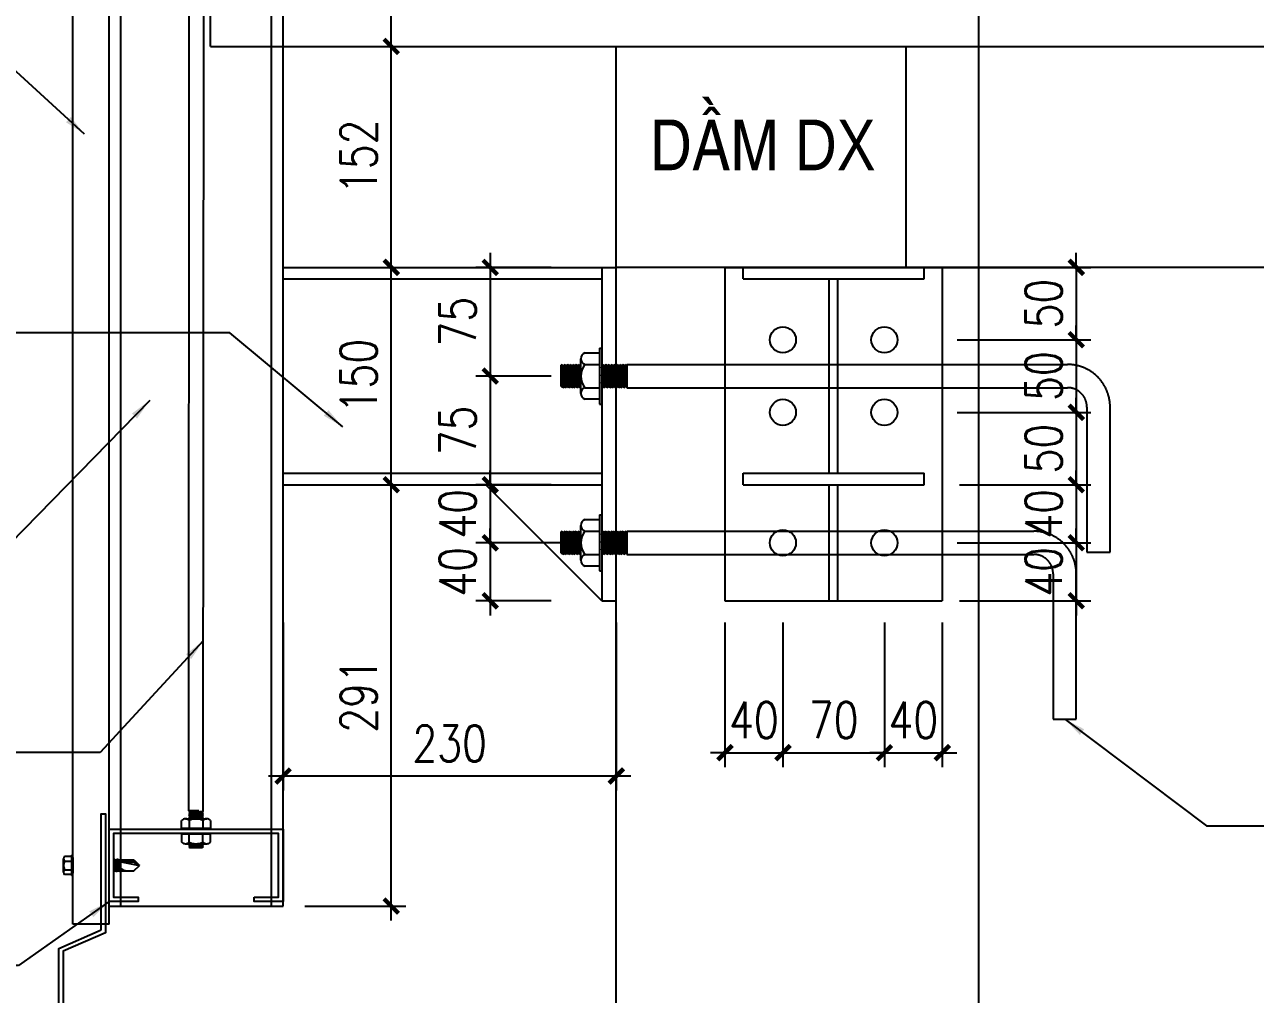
# Model space of a CAD drawing. Header units: inches. Extents: x 651127 to 1529722, y 768575 to 1021311.
# Drawn here: x 1220254 to 1228748, y 815091 to 821779 of the extents above; entities that cross this region are included whole.
import ezdxf

# ---------------------------------------------------------------- set-up
doc = ezdxf.new("R2010")
doc.units = ezdxf.units.IN
doc.header["$LTSCALE"] = 1000
doc.header["$MEASUREMENT"] = 0
doc.linetypes.add('CENTER2', pattern=[1.125, 0.75, -0.125, 0.125, -0.125])
doc.linetypes.add('DASHED2', pattern=[0.375, 0.25, -0.125])
doc.layers.get('DEFPOINTS').update_dxf_attribs({"color": 8, "lineweight": 9})
for name, color, linetype in [('DWGshare.com_11', 143, 'Continuous'), ('DWGshare.com_16', 2, 'Continuous'), ('DWGshare.com_19', 136, 'Continuous'), ('DWGshare.com_3', 7, 'Continuous'), ('DWGshare.com_32', 253, 'Continuous'), ('DWGshare.com_34', 1, 'Continuous'), ('DWGshare.com_35', 9, 'Continuous'), ('DWGshare.com_36', 2, 'Continuous'), ('DWGshare.com_4', 8, 'CENTER2'), ('DWGshare.com_9', 8, 'Continuous')]:
    doc.layers.add(name, color=color, linetype=linetype)
doc.styles.add('DWGshare.com_14', font='romans.shx', dxfattribs={"width": 0.8})
doc.styles.add('DWGshare.com_4', font='romans.shx', dxfattribs={"width": 0.8})
doc.styles.add('DWGshare.com_5', font='VHELVCN.TTF')
doc.dimstyles.new('DWGshare.com_12', dxfattribs={"dimscale": 100, "dimtxt": 2, "dimasz": 1.5, "dimexe": 1.5, "dimexo": 1.5, "dimgap": 1, "dimtad": 1, "dimdec": 0, "dimlfac": 0.2, "dimzin": 0, "dimdsep": 46, "dimtxsty": 'DWGshare.com_14', "dimblk": 'DWGshare.com_1', "dimcen": 3, "dimdle": 1.5, "dimclrd": 256, "dimclre": 256, "dimclrt": 7, "dimadec": 0, "dimazin": 0, "dimtfac": 1, "dimtdec": 0, "dimtix": 1, "dimtmove": 2, "dimatfit": 3, "dimfxl": 1, "dimtolj": 1, "dimtzin": 0, "dimarcsym": 0})
doc.dimstyles.new('DWGshare.com_7', dxfattribs={"dimscale": 100, "dimtxt": 2.5, "dimasz": 1, "dimexe": 1, "dimexo": 1.5, "dimgap": 1, "dimtad": 1, "dimdec": 0, "dimlfac": 0.1, "dimzin": 0, "dimdsep": 46, "dimtxsty": 'DWGshare.com_4', "dimblk": 'DWGshare.com_1', "dimcen": 1.5, "dimdle": 1, "dimclrd": 256, "dimclre": 256, "dimclrt": 7, "dimadec": 0, "dimazin": 0, "dimtfac": 1, "dimtdec": 0, "dimtix": 1, "dimtmove": 2, "dimatfit": 3, "dimfxl": 1, "dimtolj": 1, "dimtzin": 0, "dimarcsym": 0})

# ---------------------------------------------------------------- blocks, each defined once
blk = doc.blocks.new('DWGshare.com_1')
at = {"color": 0, "linetype": 'ByBlock', "const_width": 0.3}
blk.add_lwpolyline([(-0.5, -0.5), (0.5, 0.5)], dxfattribs=at)
blk = doc.blocks.new('*D966')
at = {"layer": 'DEFPOINTS', "color": 0, "ltscale": 100, "transparency": 16777216}
for p in [(1222037.7, 818605.1), (1222785, 818605.1), (1222037.7, 815699.5)]:
    blk.add_point(p, dxfattribs=at)
at = {"layer": 'DWGshare.com_19', "lineweight": -2, "ltscale": 100, "transparency": 16777216}
for p, q in [((1222785, 815599.5), (1222785, 818705.1)), ((1222187.7, 818605.1), (1222885, 818605.1)), ((1222187.7, 815699.5), (1222885, 815699.5))]:
    blk.add_line(p, q, dxfattribs=at)
at = {"layer": 'DWGshare.com_19', "lineweight": -2, "ltscale": 100, "transparency": 16777216, "xscale": 100, "yscale": 100, "zscale": 100}
for p, rotation in [((1222785, 818605.1), 90), ((1222785, 815699.5), 270)]:
    blk.add_blockref('DWGshare.com_1', p, dxfattribs=dict(at, rotation=rotation))
at = {"layer": 'DWGshare.com_19', "color": 7, "ltscale": 100, "transparency": 16777216, "insert": (1222560, 817152.3), "char_height": 250, "attachment_point": 5, "rotation": 90, "style": 'DWGshare.com_4'}
blk.add_mtext('\\A1;291', dxfattribs=at)
blk = doc.blocks.new('*D967')
at = {"layer": 'DEFPOINTS', "color": 0, "ltscale": 100, "transparency": 16777216}
for p in [(1222037.7, 820105.1), (1222785, 820105.1), (1222037.7, 818605.1)]:
    blk.add_point(p, dxfattribs=at)
at = {"layer": 'DWGshare.com_19', "lineweight": -2, "ltscale": 100, "transparency": 16777216}
for p, q in [((1222785, 818505.1), (1222785, 820205.1)), ((1222187.7, 820105.1), (1222885, 820105.1)), ((1222187.7, 818605.1), (1222885, 818605.1))]:
    blk.add_line(p, q, dxfattribs=at)
at = {"layer": 'DWGshare.com_19', "lineweight": -2, "ltscale": 100, "transparency": 16777216, "xscale": 100, "yscale": 100, "zscale": 100}
for p, rotation in [((1222785, 820105.1), 90), ((1222785, 818605.1), 270)]:
    blk.add_blockref('DWGshare.com_1', p, dxfattribs=dict(at, rotation=rotation))
at = {"layer": 'DWGshare.com_19', "color": 7, "ltscale": 100, "transparency": 16777216, "insert": (1222560, 819355.1), "char_height": 250, "attachment_point": 5, "rotation": 90, "style": 'DWGshare.com_4'}
blk.add_mtext('\\A1;150', dxfattribs=at)
blk = doc.blocks.new('*D968')
at = {"layer": 'DEFPOINTS', "color": 0, "ltscale": 100, "transparency": 16777216}
for p in [(1222037.7, 821628.9), (1222785, 821628.9), (1222037.7, 820105.1)]:
    blk.add_point(p, dxfattribs=at)
at = {"layer": 'DWGshare.com_19', "lineweight": -2, "ltscale": 100, "transparency": 16777216}
for p, q in [((1222785, 820005.1), (1222785, 821728.9)), ((1222187.7, 821628.9), (1222885, 821628.9)), ((1222187.7, 820105.1), (1222885, 820105.1))]:
    blk.add_line(p, q, dxfattribs=at)
at = {"layer": 'DWGshare.com_19', "lineweight": -2, "ltscale": 100, "transparency": 16777216, "xscale": 100, "yscale": 100, "zscale": 100}
for p, rotation in [((1222785, 821628.9), 90), ((1222785, 820105.1), 270)]:
    blk.add_blockref('DWGshare.com_1', p, dxfattribs=dict(at, rotation=rotation))
at = {"layer": 'DWGshare.com_19', "color": 7, "ltscale": 100, "transparency": 16777216, "insert": (1222560, 820867), "char_height": 250, "attachment_point": 5, "rotation": 90, "style": 'DWGshare.com_4'}
blk.add_mtext('\\A1;152', dxfattribs=at)
blk = doc.blocks.new('*D972')
at = {"layer": 'DEFPOINTS', "color": 0, "ltscale": 100, "transparency": 16777216}
for p in [(1222037.7, 817805.1), (1224337.7, 817805.1), (1222037.7, 816596.4)]:
    blk.add_point(p, dxfattribs=at)
at = {"layer": 'DWGshare.com_19', "lineweight": -2, "ltscale": 100, "transparency": 16777216}
for p, q in [((1222037.7, 817655.1), (1222037.7, 816496.4)), ((1224337.7, 817655.1), (1224337.7, 816496.4)), ((1224437.7, 816596.4), (1221937.7, 816596.4))]:
    blk.add_line(p, q, dxfattribs=at)
at = {"layer": 'DWGshare.com_19', "lineweight": -2, "ltscale": 100, "transparency": 16777216, "xscale": 100, "yscale": 100, "zscale": 100, "rotation": 180}
blk.add_blockref('DWGshare.com_1', (1222037.7, 816596.4), dxfattribs=at)
at = {"layer": 'DWGshare.com_19', "lineweight": -2, "ltscale": 100, "transparency": 16777216, "xscale": 100, "yscale": 100, "zscale": 100}
blk.add_blockref('DWGshare.com_1', (1224337.7, 816596.4), dxfattribs=at)
at = {"layer": 'DWGshare.com_19', "color": 7, "ltscale": 100, "transparency": 16777216, "insert": (1223187.7, 816821.4), "char_height": 250, "attachment_point": 5, "style": 'DWGshare.com_4'}
blk.add_mtext('\\A1;230', dxfattribs=at)
blk = doc.blocks.new('*D945')
at = {"layer": 'DEFPOINTS', "color": 0, "ltscale": 100, "transparency": 16777216}
for p in [(1220419.6, 825199.5), (1222785, 825199.5), (1222037.7, 821628.9)]:
    blk.add_point(p, dxfattribs=at)
at = {"layer": 'DWGshare.com_19', "lineweight": -2, "ltscale": 100, "transparency": 16777216}
for p, q in [((1222785, 821528.9), (1222785, 825299.5)), ((1220569.6, 825199.5), (1222885, 825199.5)), ((1222187.7, 821628.9), (1222885, 821628.9))]:
    blk.add_line(p, q, dxfattribs=at)
at = {"layer": 'DWGshare.com_19', "lineweight": -2, "ltscale": 100, "transparency": 16777216, "xscale": 100, "yscale": 100, "zscale": 100}
for p, rotation in [((1222785, 825199.5), 90), ((1222785, 821628.9), 270)]:
    blk.add_blockref('DWGshare.com_1', p, dxfattribs=dict(at, rotation=rotation))
at = {"layer": 'DWGshare.com_19', "color": 7, "ltscale": 100, "transparency": 16777216, "insert": (1222557.3, 824011.2), "char_height": 250, "attachment_point": 5, "rotation": 90, "style": 'DWGshare.com_4'}
blk.add_mtext('\\A1;357', dxfattribs=at)
blk = doc.blocks.new('*D1006')
at = {"layer": 'DEFPOINTS', "color": 0, "ltscale": 100, "transparency": 16777216}
for p in [(1224038.7, 820105.1), (1223467.9, 819355.1), (1224038.7, 819355.1)]:
    blk.add_point(p, dxfattribs=at)
at = {"layer": 'DWGshare.com_19', "lineweight": -2, "ltscale": 100, "transparency": 16777216}
for p, q in [((1223467.9, 820205.1), (1223467.9, 819255.1)), ((1223888.7, 820105.1), (1223367.9, 820105.1)), ((1223888.7, 819355.1), (1223367.9, 819355.1))]:
    blk.add_line(p, q, dxfattribs=at)
at = {"layer": 'DWGshare.com_19', "lineweight": -2, "ltscale": 100, "transparency": 16777216, "xscale": 100, "yscale": 100, "zscale": 100}
for p, rotation in [((1223467.9, 820105.1), 90), ((1223467.9, 819355.1), 270)]:
    blk.add_blockref('DWGshare.com_1', p, dxfattribs=dict(at, rotation=rotation))
at = {"layer": 'DWGshare.com_19', "color": 7, "ltscale": 100, "transparency": 16777216, "insert": (1223242.9, 819730.1), "char_height": 250, "attachment_point": 5, "rotation": 90, "style": 'DWGshare.com_4'}
blk.add_mtext('\\A1;75', dxfattribs=at)
blk = doc.blocks.new('*D1007')
at = {"layer": 'DEFPOINTS', "color": 0, "ltscale": 100, "transparency": 16777216}
for p in [(1224038.7, 819355.1), (1223467.9, 818605.1), (1224038.7, 818605.1)]:
    blk.add_point(p, dxfattribs=at)
at = {"layer": 'DWGshare.com_19', "lineweight": -2, "ltscale": 100, "transparency": 16777216}
for p, q in [((1223467.9, 819455.1), (1223467.9, 818505.1)), ((1223888.7, 819355.1), (1223367.9, 819355.1)), ((1223888.7, 818605.1), (1223367.9, 818605.1))]:
    blk.add_line(p, q, dxfattribs=at)
at = {"layer": 'DWGshare.com_19', "lineweight": -2, "ltscale": 100, "transparency": 16777216, "xscale": 100, "yscale": 100, "zscale": 100}
for p, rotation in [((1223467.9, 819355.1), 90), ((1223467.9, 818605.1), 270)]:
    blk.add_blockref('DWGshare.com_1', p, dxfattribs=dict(at, rotation=rotation))
at = {"layer": 'DWGshare.com_19', "color": 7, "ltscale": 100, "transparency": 16777216, "insert": (1223242.9, 818980.1), "char_height": 250, "attachment_point": 5, "rotation": 90, "style": 'DWGshare.com_4'}
blk.add_mtext('\\A1;75', dxfattribs=at)
blk = doc.blocks.new('*D1008')
at = {"layer": 'DEFPOINTS', "color": 0, "ltscale": 100, "transparency": 16777216}
for p in [(1224038.7, 818605.1), (1223467.9, 818205.1), (1224155.4, 818205.1)]:
    blk.add_point(p, dxfattribs=at)
at = {"layer": 'DWGshare.com_19', "lineweight": -2, "ltscale": 100, "transparency": 16777216}
for p, q in [((1223467.9, 818605.1), (1223467.9, 818705.1)), ((1223888.7, 818605.1), (1223367.9, 818605.1)), ((1223467.9, 818605.1), (1223467.9, 818205.1)), ((1224005.4, 818205.1), (1223367.9, 818205.1)), ((1223467.9, 818205.1), (1223467.9, 818105.1))]:
    blk.add_line(p, q, dxfattribs=at)
at = {"layer": 'DWGshare.com_19', "lineweight": -2, "ltscale": 100, "transparency": 16777216, "xscale": 100, "yscale": 100, "zscale": 100}
for p, rotation in [((1223467.9, 818605.1), 270), ((1223467.9, 818205.1), 90)]:
    blk.add_blockref('DWGshare.com_1', p, dxfattribs=dict(at, rotation=rotation))
at = {"layer": 'DWGshare.com_19', "color": 7, "ltscale": 100, "transparency": 16777216, "insert": (1223242.9, 818405.1), "char_height": 250, "attachment_point": 5, "rotation": 90, "style": 'DWGshare.com_4'}
blk.add_mtext('\\A1;40', dxfattribs=at)
blk = doc.blocks.new('*D1009')
at = {"layer": 'DEFPOINTS', "color": 0, "ltscale": 100, "transparency": 16777216}
for p in [(1224155.4, 818205.1), (1223467.9, 817805.1), (1224038.7, 817805.1)]:
    blk.add_point(p, dxfattribs=at)
at = {"layer": 'DWGshare.com_19', "lineweight": -2, "ltscale": 100, "transparency": 16777216}
for p, q in [((1223467.9, 818205.1), (1223467.9, 818305.1)), ((1224005.4, 818205.1), (1223367.9, 818205.1)), ((1223467.9, 818205.1), (1223467.9, 817805.1)), ((1223888.7, 817805.1), (1223367.9, 817805.1)), ((1223467.9, 817805.1), (1223467.9, 817705.1))]:
    blk.add_line(p, q, dxfattribs=at)
at = {"layer": 'DWGshare.com_19', "lineweight": -2, "ltscale": 100, "transparency": 16777216, "xscale": 100, "yscale": 100, "zscale": 100}
for p, rotation in [((1223467.9, 818205.1), 270), ((1223467.9, 817805.1), 90)]:
    blk.add_blockref('DWGshare.com_1', p, dxfattribs=dict(at, rotation=rotation))
at = {"layer": 'DWGshare.com_19', "color": 7, "ltscale": 100, "transparency": 16777216, "insert": (1223242.9, 818005.1), "char_height": 250, "attachment_point": 5, "rotation": 90, "style": 'DWGshare.com_4'}
blk.add_mtext('\\A1;40', dxfattribs=at)
blk = doc.blocks.new('*D1010')
at = {"layer": 'DEFPOINTS', "color": 0, "ltscale": 100, "transparency": 16777216}
for p in [(1226656.9, 820105.1), (1226540.3, 819605.1), (1227512.5, 819605.1)]:
    blk.add_point(p, dxfattribs=at)
at = {"layer": 'DWGshare.com_19', "lineweight": -2, "ltscale": 100, "transparency": 16777216}
for p, q in [((1227512.5, 820105.1), (1227512.5, 820205.1)), ((1226806.9, 820105.1), (1227612.5, 820105.1)), ((1227512.5, 820105.1), (1227512.5, 819605.1)), ((1226690.3, 819605.1), (1227612.5, 819605.1)), ((1227512.5, 819605.1), (1227512.5, 819505.1))]:
    blk.add_line(p, q, dxfattribs=at)
at = {"layer": 'DWGshare.com_19', "lineweight": -2, "ltscale": 100, "transparency": 16777216, "xscale": 100, "yscale": 100, "zscale": 100}
for p, rotation in [((1227512.5, 820105.1), 270), ((1227512.5, 819605.1), 90)]:
    blk.add_blockref('DWGshare.com_1', p, dxfattribs=dict(at, rotation=rotation))
at = {"layer": 'DWGshare.com_19', "color": 7, "ltscale": 100, "transparency": 16777216, "insert": (1227287.5, 819855.1), "char_height": 250, "attachment_point": 5, "rotation": 90, "style": 'DWGshare.com_4'}
blk.add_mtext('\\A1;50', dxfattribs=at)
blk = doc.blocks.new('*D1011')
at = {"layer": 'DEFPOINTS', "color": 0, "ltscale": 100, "transparency": 16777216}
for p in [(1226540.3, 819605.1), (1226540.3, 819105.1), (1227512.5, 819105.1)]:
    blk.add_point(p, dxfattribs=at)
at = {"layer": 'DWGshare.com_19', "lineweight": -2, "ltscale": 100, "transparency": 16777216}
for p, q in [((1227512.5, 819605.1), (1227512.5, 819705.1)), ((1226690.3, 819605.1), (1227612.5, 819605.1)), ((1227512.5, 819605.1), (1227512.5, 819105.1)), ((1226690.3, 819105.1), (1227612.5, 819105.1)), ((1227512.5, 819105.1), (1227512.5, 819005.1))]:
    blk.add_line(p, q, dxfattribs=at)
at = {"layer": 'DWGshare.com_19', "lineweight": -2, "ltscale": 100, "transparency": 16777216, "xscale": 100, "yscale": 100, "zscale": 100}
for p, rotation in [((1227512.5, 819605.1), 270), ((1227512.5, 819105.1), 90)]:
    blk.add_blockref('DWGshare.com_1', p, dxfattribs=dict(at, rotation=rotation))
at = {"layer": 'DWGshare.com_19', "color": 7, "ltscale": 100, "transparency": 16777216, "insert": (1227287.5, 819355.1), "char_height": 250, "attachment_point": 5, "rotation": 90, "style": 'DWGshare.com_4'}
blk.add_mtext('\\A1;50', dxfattribs=at)
blk = doc.blocks.new('*D1012')
at = {"layer": 'DEFPOINTS', "color": 0, "ltscale": 100, "transparency": 16777216}
for p in [(1226540.3, 819105.1), (1226556.9, 818605.1), (1227512.5, 818605.1)]:
    blk.add_point(p, dxfattribs=at)
at = {"layer": 'DWGshare.com_19', "lineweight": -2, "ltscale": 100, "transparency": 16777216}
for p, q in [((1227512.5, 819105.1), (1227512.5, 819205.1)), ((1226690.3, 819105.1), (1227612.5, 819105.1)), ((1227512.5, 819105.1), (1227512.5, 818605.1)), ((1226706.9, 818605.1), (1227612.5, 818605.1)), ((1227512.5, 818605.1), (1227512.5, 818505.1))]:
    blk.add_line(p, q, dxfattribs=at)
at = {"layer": 'DWGshare.com_19', "lineweight": -2, "ltscale": 100, "transparency": 16777216, "xscale": 100, "yscale": 100, "zscale": 100}
for p, rotation in [((1227512.5, 819105.1), 270), ((1227512.5, 818605.1), 90)]:
    blk.add_blockref('DWGshare.com_1', p, dxfattribs=dict(at, rotation=rotation))
at = {"layer": 'DWGshare.com_19', "color": 7, "ltscale": 100, "transparency": 16777216, "insert": (1227287.5, 818855.1), "char_height": 250, "attachment_point": 5, "rotation": 90, "style": 'DWGshare.com_4'}
blk.add_mtext('\\A1;50', dxfattribs=at)
blk = doc.blocks.new('*D1013')
at = {"layer": 'DEFPOINTS', "color": 0, "ltscale": 100, "transparency": 16777216}
for p in [(1226556.9, 818605.1), (1226540.3, 818205.1), (1227512.5, 818205.1)]:
    blk.add_point(p, dxfattribs=at)
at = {"layer": 'DWGshare.com_19', "lineweight": -2, "ltscale": 100, "transparency": 16777216}
for p, q in [((1227512.5, 818605.1), (1227512.5, 818705.1)), ((1226706.9, 818605.1), (1227612.5, 818605.1)), ((1227512.5, 818605.1), (1227512.5, 818205.1)), ((1226690.3, 818205.1), (1227612.5, 818205.1)), ((1227512.5, 818205.1), (1227512.5, 818105.1))]:
    blk.add_line(p, q, dxfattribs=at)
at = {"layer": 'DWGshare.com_19', "lineweight": -2, "ltscale": 100, "transparency": 16777216, "xscale": 100, "yscale": 100, "zscale": 100}
for p, rotation in [((1227512.5, 818605.1), 270), ((1227512.5, 818205.1), 90)]:
    blk.add_blockref('DWGshare.com_1', p, dxfattribs=dict(at, rotation=rotation))
at = {"layer": 'DWGshare.com_19', "color": 7, "ltscale": 100, "transparency": 16777216, "insert": (1227287.5, 818405.1), "char_height": 250, "attachment_point": 5, "rotation": 90, "style": 'DWGshare.com_4'}
blk.add_mtext('\\A1;40', dxfattribs=at)
blk = doc.blocks.new('*D1014')
at = {"layer": 'DEFPOINTS', "color": 0, "ltscale": 100, "transparency": 16777216}
for p in [(1226540.3, 818205.1), (1226556.9, 817805.1), (1227512.5, 817805.1)]:
    blk.add_point(p, dxfattribs=at)
at = {"layer": 'DWGshare.com_19', "lineweight": -2, "ltscale": 100, "transparency": 16777216}
for p, q in [((1227512.5, 818205.1), (1227512.5, 818305.1)), ((1226690.3, 818205.1), (1227612.5, 818205.1)), ((1227512.5, 818205.1), (1227512.5, 817805.1)), ((1226706.9, 817805.1), (1227612.5, 817805.1)), ((1227512.5, 817805.1), (1227512.5, 817705.1))]:
    blk.add_line(p, q, dxfattribs=at)
at = {"layer": 'DWGshare.com_19', "lineweight": -2, "ltscale": 100, "transparency": 16777216, "xscale": 100, "yscale": 100, "zscale": 100}
for p, rotation in [((1227512.5, 818205.1), 270), ((1227512.5, 817805.1), 90)]:
    blk.add_blockref('DWGshare.com_1', p, dxfattribs=dict(at, rotation=rotation))
at = {"layer": 'DWGshare.com_19', "color": 7, "ltscale": 100, "transparency": 16777216, "insert": (1227287.5, 818005.1), "char_height": 250, "attachment_point": 5, "rotation": 90, "style": 'DWGshare.com_4'}
blk.add_mtext('\\A1;40', dxfattribs=at)
blk = doc.blocks.new('*D1015')
at = {"layer": 'DEFPOINTS', "color": 0, "ltscale": 100, "transparency": 16777216}
for p in [(1225087.7, 817805.1), (1225487.7, 817805.1), (1225487.7, 816757.6)]:
    blk.add_point(p, dxfattribs=at)
at = {"layer": 'DWGshare.com_19', "lineweight": -2, "ltscale": 100, "transparency": 16777216}
for p, q in [((1225087.7, 817655.1), (1225087.7, 816657.6)), ((1225487.7, 817655.1), (1225487.7, 816657.6)), ((1225087.7, 816757.6), (1224987.7, 816757.6)), ((1225087.7, 816757.6), (1225487.7, 816757.6)), ((1225487.7, 816757.6), (1225587.7, 816757.6))]:
    blk.add_line(p, q, dxfattribs=at)
at = {"layer": 'DWGshare.com_19', "lineweight": -2, "ltscale": 100, "transparency": 16777216, "xscale": 100, "yscale": 100, "zscale": 100}
blk.add_blockref('DWGshare.com_1', (1225087.7, 816757.6), dxfattribs=at)
at = {"layer": 'DWGshare.com_19', "lineweight": -2, "ltscale": 100, "transparency": 16777216, "xscale": 100, "yscale": 100, "zscale": 100, "rotation": 180}
blk.add_blockref('DWGshare.com_1', (1225487.7, 816757.6), dxfattribs=at)
at = {"layer": 'DWGshare.com_19', "color": 7, "ltscale": 100, "transparency": 16777216, "insert": (1225287.7, 816982.6), "char_height": 250, "attachment_point": 5, "style": 'DWGshare.com_4'}
blk.add_mtext('\\A1;40', dxfattribs=at)
blk = doc.blocks.new('*D1016')
at = {"layer": 'DEFPOINTS', "color": 0, "ltscale": 100, "transparency": 16777216}
for p in [(1225487.7, 817805.1), (1226187.7, 817805.1), (1226187.7, 816757.6)]:
    blk.add_point(p, dxfattribs=at)
at = {"layer": 'DWGshare.com_19', "lineweight": -2, "ltscale": 100, "transparency": 16777216}
for p, q in [((1225487.7, 817655.1), (1225487.7, 816657.6)), ((1226187.7, 817655.1), (1226187.7, 816657.6)), ((1225387.7, 816757.6), (1226287.7, 816757.6))]:
    blk.add_line(p, q, dxfattribs=at)
at = {"layer": 'DWGshare.com_19', "lineweight": -2, "ltscale": 100, "transparency": 16777216, "xscale": 100, "yscale": 100, "zscale": 100, "rotation": 180}
blk.add_blockref('DWGshare.com_1', (1225487.7, 816757.6), dxfattribs=at)
at = {"layer": 'DWGshare.com_19', "lineweight": -2, "ltscale": 100, "transparency": 16777216, "xscale": 100, "yscale": 100, "zscale": 100}
blk.add_blockref('DWGshare.com_1', (1226187.7, 816757.6), dxfattribs=at)
at = {"layer": 'DWGshare.com_19', "color": 7, "ltscale": 100, "transparency": 16777216, "insert": (1225837.7, 816982.6), "char_height": 250, "attachment_point": 5, "style": 'DWGshare.com_4'}
blk.add_mtext('\\A1;70', dxfattribs=at)
blk = doc.blocks.new('*D1017')
at = {"layer": 'DEFPOINTS', "color": 0, "ltscale": 100, "transparency": 16777216}
for p in [(1226187.7, 817805.1), (1226587.7, 817805.1), (1226587.7, 816757.6)]:
    blk.add_point(p, dxfattribs=at)
at = {"layer": 'DWGshare.com_19', "lineweight": -2, "ltscale": 100, "transparency": 16777216}
for p, q in [((1226187.7, 817655.1), (1226187.7, 816657.6)), ((1226587.7, 817655.1), (1226587.7, 816657.6)), ((1226187.7, 816757.6), (1226087.7, 816757.6)), ((1226187.7, 816757.6), (1226587.7, 816757.6)), ((1226587.7, 816757.6), (1226687.7, 816757.6))]:
    blk.add_line(p, q, dxfattribs=at)
at = {"layer": 'DWGshare.com_19', "lineweight": -2, "ltscale": 100, "transparency": 16777216, "xscale": 100, "yscale": 100, "zscale": 100}
blk.add_blockref('DWGshare.com_1', (1226187.7, 816757.6), dxfattribs=at)
at = {"layer": 'DWGshare.com_19', "lineweight": -2, "ltscale": 100, "transparency": 16777216, "xscale": 100, "yscale": 100, "zscale": 100, "rotation": 180}
blk.add_blockref('DWGshare.com_1', (1226587.7, 816757.6), dxfattribs=at)
at = {"layer": 'DWGshare.com_19', "color": 7, "ltscale": 100, "transparency": 16777216, "insert": (1226387.7, 816982.6), "char_height": 250, "attachment_point": 5, "style": 'DWGshare.com_4'}
blk.add_mtext('\\A1;40', dxfattribs=at)

msp = doc.modelspace()

# ---------------------------------------------------------------- linework, layer by layer
at = {"layer": 'DWGshare.com_11', "ltscale": 100}
for centre in [(1225487.7, 819605.1), (1226187.7, 819605.1), (1225487.7, 819105.1), (1226187.7, 819105.1), (1225487.7, 818205.1), (1226187.7, 818205.1)]:
    msp.add_circle(centre, 90, dxfattribs=at)
at = {"layer": 'DWGshare.com_3', "ltscale": 100}
for p, q in [((1224337.7, 820105.1), (1224337.7, 821628.9)), ((1226337.7, 820105.1), (1226337.7, 821628.9)), ((1224337.7, 811332.1), (1224337.7, 820105.1)), ((1229837.7, 820105.1), (1224337.7, 820105.1))]:
    msp.add_line(p, q, dxfattribs=at)
at = {"layer": 'DWGshare.com_32', "ltscale": 0.9}
for p, q in [((1220587.7, 815575.4), (1220587.7, 824699.5)), ((1220837.7, 815575.4), (1220587.7, 815575.4))]:
    msp.add_line(p, q, dxfattribs=at)
at = {"layer": 'DWGshare.com_32', "ltscale": 100}
for p, q in [((1220837.7, 815575.4), (1220837.7, 824699.5)), ((1220837.7, 815699.5), (1220837.7, 824699.5)), ((1220917.7, 815699.5), (1220917.7, 824699.5)), ((1221537.7, 821628.9), (1221537.7, 823128.9)), ((1221537.7, 821628.9), (1231359.8, 821628.9)), ((1221957.7, 815699.5), (1221957.7, 821628.9)), ((1222037.7, 815699.5), (1222037.7, 821628.9)), ((1222037.7, 820105.1), (1224337.7, 820105.1)), ((1224237.7, 820105.1), (1224237.7, 817805.1)), ((1225212.7, 820025.1), (1225212.7, 820105.1)), ((1226462.7, 820025.1), (1226462.7, 820105.1)), ((1222037.7, 820025.1), (1224237.7, 820025.1)), ((1225212.7, 820025.1), (1226462.7, 820025.1)), ((1225807.7, 818685.1), (1225807.7, 820025.1)), ((1225867.7, 818685.1), (1225867.7, 820025.1)), ((1222037.7, 818685.1), (1224237.7, 818685.1)), ((1225212.7, 818685.1), (1226462.7, 818685.1)), ((1225212.7, 818605.1), (1225212.7, 818685.1)), ((1226462.7, 818605.1), (1226462.7, 818685.1)), ((1222037.7, 818605.1), (1224237.7, 818605.1)), ((1224237.7, 817805.1), (1223437.7, 818605.1)), ((1225212.7, 818605.1), (1226462.7, 818605.1)), ((1225807.7, 817805.1), (1225807.7, 818605.1)), ((1225867.7, 817805.1), (1225867.7, 818605.1)), ((1224237.7, 817805.1), (1224337.7, 817805.1)), ((1220837.7, 815699.5), (1222037.7, 815699.5))]:
    msp.add_line(p, q, dxfattribs=at)
at = {"layer": 'DWGshare.com_32', "ltscale": 0.9}
for points in [[(1220782.3, 815535.9), (1220782.3, 816336.5), (1220812.3, 816336.5), (1220812.3, 815516.3), (1220521.4, 815388.9), (1220521.4, 814388.9), (1221059.4, 814388.9), (1221101.2, 814449.5), (1221125.9, 814432.5), (1221075.2, 814358.9), (1220491.4, 814358.9), (1220491.4, 815408.5)], [(1221837.7, 815760.6), (1222007.7, 815760.6), (1222007.7, 816200.6), (1220867.7, 816200.6), (1220867.7, 815760.6), (1221037.7, 815760.6), (1221037.7, 815730.6), (1220837.7, 815730.6), (1220837.7, 816230.6), (1222037.7, 816230.6), (1222037.7, 815730.6), (1221837.7, 815730.6)]]:
    msp.add_lwpolyline(points, close=True, dxfattribs=at)
at = {"layer": 'DWGshare.com_34', "ltscale": 100}
for p, q in [((1224337.7, 821628.9), (1226337.7, 821628.9)), ((1225087.7, 820105.1), (1225087.7, 817805.1)), ((1225094.4, 820105.1), (1227294.4, 820105.1)), ((1226587.7, 820105.1), (1226587.7, 817805.1)), ((1225087.7, 817805.1), (1226587.7, 817805.1))]:
    msp.add_line(p, q, dxfattribs=at)
at = {"layer": 'DWGshare.com_35'}
for p, q in [((1220523.3, 815934.3), (1220523.3, 816026.9)), ((1220530.3, 816043.6), (1220577.6, 816043.6)), ((1220530.3, 816010.1), (1220577.6, 816010.1)), ((1220577.6, 816051.1), (1220577.6, 815910.1)), ((1220577.6, 816051.1), (1220585.1, 816051.1)), ((1220585.1, 816051.1), (1220585.1, 815910.1)), ((1220585.1, 816034.6), (1220587.7, 816034.6)), ((1220587.7, 816034.6), (1220587.7, 815926.5)), ((1220872.5, 816025.6), (1220869.1, 816022.2)), ((1220872.5, 816025.6), (1220888.6, 815935.6)), ((1220872.5, 816025.6), (1220879.8, 816018.4)), ((1220879.8, 816018.4), (1220895.8, 815942.8)), ((1220879.8, 816018.4), (1220887.8, 816018.4)), ((1220895, 816025.6), (1220887.8, 816018.4)), ((1220887.8, 816018.4), (1220903.9, 815942.8)), ((1220895, 816025.6), (1220911.1, 815935.6)), ((1220895, 816025.6), (1220902.3, 816018.4)), ((1220902.3, 816018.4), (1220918.3, 815942.8)), ((1220902.3, 816018.4), (1220913, 816018.4)), ((1220917.3, 816022.7), (1220913, 816018.4)), ((1220920.2, 816006.2), (1220913, 816018.4)), ((1220917.3, 816022.7), (1220920.2, 816006.2)), ((1220917.3, 816022.7), (1220921.6, 816018.4)), ((1220920.2, 816006.2), (1220921.6, 816018.4)), ((1220921.6, 816018.4), (1221009.2, 816018.4)), ((1221009.2, 816018.4), (1221046.9, 815980.6)), ((1221009.2, 816018.4), (1221009.2, 816006.2)), ((1220530.3, 815951), (1220577.6, 815951)), ((1220585.1, 815926.5), (1220587.7, 815926.5)), ((1220869.1, 816000.4), (1220881.4, 815942.8)), ((1220869.1, 815938.6), (1220873.3, 815942.8)), ((1220873.3, 815942.8), (1220881.4, 815942.8)), ((1220888.6, 815935.6), (1220881.4, 815942.8)), ((1220888.6, 815935.6), (1220895.8, 815942.8)), ((1220895.8, 815942.8), (1220903.9, 815942.8)), ((1220911.1, 815935.6), (1220903.9, 815942.8)), ((1220911.1, 815935.6), (1220918.3, 815942.8)), ((1220918.3, 815942.8), (1221009.2, 815942.8)), ((1220920.2, 816006.2), (1221046.9, 815980.6)), ((1220920.2, 816006.2), (1221009.2, 816006.2)), ((1221009.2, 816006.2), (1221046.9, 815980.6)), ((1221009.2, 815942.8), (1221046.9, 815980.6)), ((1220577.6, 815917.6), (1220530.3, 815917.6)), ((1220585.1, 815910.1), (1220577.6, 815910.1))]:
    msp.add_line(p, q, dxfattribs=at)
for centre, radius, start, end in [((1220546.7, 816026.9), 23.4, 134.51051, 225.48949), ((1220589.1, 815980.6), 65.8, 153.32156, 206.67844), ((1220523.3, 815951), 2.7034e-12, 34.3461, 28.21321), ((1220546.7, 815934.3), 23.4, 134.51051, 225.48949)]:
    msp.add_arc(centre, radius, start, end, dxfattribs=at)
msp.add_open_spline([(1220920.2, 816006.2), (1220916.8, 816002.2), (1220904.7, 815987.8), (1220918.5, 815954.1), (1220946, 815944.6), (1220961.1, 815943.3), (1220967.1, 815942.8)], degree=3, knots=[0, 0, 0, 0, 15.231624, 54.675409, 82.16002, 100.138921, 100.138921, 100.138921, 100.138921], dxfattribs=at)
at = {"layer": 'DWGshare.com_36'}
for p, q in [((1221487.7, 816354.5), (1221491.3, 824182)), ((1221387.7, 816357), (1221391.3, 824126.5)), ((1224119.7, 819515.1), (1224221, 819515.1)), ((1224221, 819547.7), (1224221, 819162.6)), ((1224221, 819547.7), (1224237.7, 819547.7)), ((1224237.7, 819547.7), (1224237.7, 819162.6)), ((1223961.5, 819435.1), (1223957.9, 819431.5)), ((1223957.9, 819285.1), (1223957.9, 819431.5)), ((1223961.5, 819435.1), (1223971.5, 819425.1)), ((1223981.5, 819435.1), (1223971.5, 819425.1)), ((1223997.9, 819285.1), (1223971.5, 819425.1)), ((1223981.5, 819435.1), (1223991.5, 819425.1)), ((1224001.5, 819435.1), (1223991.5, 819425.1)), ((1224017.9, 819285.1), (1223991.5, 819425.1)), ((1224001.5, 819435.1), (1224011.5, 819425.1)), ((1224021.5, 819435.1), (1224011.5, 819425.1)), ((1224037.9, 819285.1), (1224011.5, 819425.1)), ((1224021.5, 819435.1), (1224031.5, 819425.1)), ((1224041.5, 819435.1), (1224031.5, 819425.1)), ((1224057.9, 819285.1), (1224031.5, 819425.1)), ((1224041.5, 819435.1), (1224051.5, 819425.1)), ((1224061.5, 819435.1), (1224051.5, 819425.1)), ((1224077.9, 819285.1), (1224051.5, 819425.1)), ((1224077.9, 819285.1), (1224051.5, 819425.1)), ((1224061.5, 819435.1), (1224071.5, 819425.1)), ((1224081.5, 819435.1), (1224071.5, 819425.1)), ((1224093, 819311.2), (1224071.5, 819425.1)), ((1224093, 819311.2), (1224071.5, 819425.1)), ((1224081.5, 819435.1), (1224091.5, 819425.1)), ((1224093, 819426.6), (1224091.5, 819425.1)), ((1224093, 819417.3), (1224091.5, 819425.1)), ((1224093, 819235.1), (1224093, 819475.1)), ((1224119.7, 819435.1), (1224221, 819435.1)), ((1224246.1, 819435.1), (1224237.7, 819426.7)), ((1224262.5, 819285.1), (1224237.7, 819416.6)), ((1224246.1, 819435.1), (1224256.1, 819425.1)), ((1224266.1, 819435.1), (1224256.1, 819425.1)), ((1224282.5, 819285.1), (1224256.1, 819425.1)), ((1224266.1, 819435.1), (1224276.1, 819425.1)), ((1224286.1, 819435.1), (1224276.1, 819425.1)), ((1224302.5, 819285.1), (1224276.1, 819425.1)), ((1224286.1, 819435.1), (1224296.1, 819425.1)), ((1224306.1, 819435.1), (1224296.1, 819425.1)), ((1224322.5, 819285.1), (1224296.1, 819425.1)), ((1224306.1, 819435.1), (1224316.1, 819425.1)), ((1224326.1, 819435.1), (1224316.1, 819425.1)), ((1224342.5, 819285.1), (1224316.1, 819425.1)), ((1224326.1, 819435.1), (1224336.1, 819425.1)), ((1224346.1, 819435.1), (1224336.1, 819425.1)), ((1224362.5, 819285.1), (1224336.1, 819425.1)), ((1224346.1, 819435.1), (1224356.1, 819425.1)), ((1224366.1, 819435.1), (1224356.1, 819425.1)), ((1224382.5, 819285.1), (1224356.1, 819425.1)), ((1224366.1, 819435.1), (1224376.1, 819425.1)), ((1224386.1, 819435.1), (1224376.1, 819425.1)), ((1224402.5, 819285.1), (1224376.1, 819425.1)), ((1224386.1, 819435.1), (1224396.1, 819425.1)), ((1224406.1, 819435.1), (1224396.1, 819425.1)), ((1224410.1, 819350.6), (1224396.1, 819425.1)), ((1224406.1, 819435.1), (1224410.1, 819431.1)), ((1224410.1, 819435.1), (1224410.1, 819275.1)), ((1223977.9, 819285.1), (1223957.9, 819391.2)), ((1223967.9, 819275.1), (1223957.9, 819285.1)), ((1223967.9, 819275.1), (1223977.9, 819285.1)), ((1223987.9, 819275.1), (1223977.9, 819285.1)), ((1223987.9, 819275.1), (1223997.9, 819285.1)), ((1224007.9, 819275.1), (1223997.9, 819285.1)), ((1224007.9, 819275.1), (1224017.9, 819285.1)), ((1224027.9, 819275.1), (1224017.9, 819285.1)), ((1224027.9, 819275.1), (1224037.9, 819285.1)), ((1224047.9, 819275.1), (1224037.9, 819285.1)), ((1224047.9, 819275.1), (1224057.9, 819285.1)), ((1224067.9, 819275.1), (1224057.9, 819285.1)), ((1224067.9, 819275.1), (1224077.9, 819285.1)), ((1224087.9, 819275.1), (1224077.9, 819285.1)), ((1224087.9, 819275.1), (1224093, 819280.2)), ((1224119.7, 819275.1), (1224221, 819275.1)), ((1224242.5, 819285.1), (1224237.7, 819310.5)), ((1224237.7, 819280.3), (1224242.5, 819285.1)), ((1224252.5, 819275.1), (1224242.5, 819285.1)), ((1224252.5, 819275.1), (1224262.5, 819285.1)), ((1224272.5, 819275.1), (1224262.5, 819285.1)), ((1224272.5, 819275.1), (1224282.5, 819285.1)), ((1224292.5, 819275.1), (1224282.5, 819285.1)), ((1224292.5, 819275.1), (1224302.5, 819285.1)), ((1224312.5, 819275.1), (1224302.5, 819285.1)), ((1224312.5, 819275.1), (1224322.5, 819285.1)), ((1224332.5, 819275.1), (1224322.5, 819285.1)), ((1224332.5, 819275.1), (1224342.5, 819285.1)), ((1224352.5, 819275.1), (1224342.5, 819285.1)), ((1224352.5, 819275.1), (1224362.5, 819285.1)), ((1224372.5, 819275.1), (1224362.5, 819285.1)), ((1224372.5, 819275.1), (1224382.5, 819285.1)), ((1224392.5, 819275.1), (1224382.5, 819285.1)), ((1224392.5, 819275.1), (1224402.5, 819285.1)), ((1224407.5, 819280.1), (1224402.5, 819285.1)), ((1224407.5, 819280.1), (1224410.1, 819281.6)), ((1224221, 819195.1), (1224119.7, 819195.1)), ((1224221, 819162.6), (1224237.7, 819162.6)), ((1224221, 818397.7), (1224221, 818012.6)), ((1224221, 818397.7), (1224237.7, 818397.7)), ((1224237.7, 818397.7), (1224237.7, 818012.6)), ((1224093, 818085.1), (1224093, 818325.1)), ((1224119.7, 818365.1), (1224221, 818365.1)), ((1223961.5, 818285.1), (1223957.9, 818281.5)), ((1223957.9, 818135.1), (1223957.9, 818281.5)), ((1223977.9, 818135.1), (1223957.9, 818241.2)), ((1223961.5, 818285.1), (1223971.5, 818275.1)), ((1223981.5, 818285.1), (1223971.5, 818275.1)), ((1223997.9, 818135.1), (1223971.5, 818275.1)), ((1223981.5, 818285.1), (1223991.5, 818275.1)), ((1224001.5, 818285.1), (1223991.5, 818275.1)), ((1224017.9, 818135.1), (1223991.5, 818275.1)), ((1224001.5, 818285.1), (1224011.5, 818275.1)), ((1224021.5, 818285.1), (1224011.5, 818275.1)), ((1224037.9, 818135.1), (1224011.5, 818275.1)), ((1224021.5, 818285.1), (1224031.5, 818275.1)), ((1224041.5, 818285.1), (1224031.5, 818275.1)), ((1224057.9, 818135.1), (1224031.5, 818275.1)), ((1224041.5, 818285.1), (1224051.5, 818275.1)), ((1224061.5, 818285.1), (1224051.5, 818275.1)), ((1224077.9, 818135.1), (1224051.5, 818275.1)), ((1224077.9, 818135.1), (1224051.5, 818275.1)), ((1224061.5, 818285.1), (1224071.5, 818275.1)), ((1224081.5, 818285.1), (1224071.5, 818275.1)), ((1224093, 818161.2), (1224071.5, 818275.1)), ((1224093, 818161.2), (1224071.5, 818275.1)), ((1224081.5, 818285.1), (1224091.5, 818275.1)), ((1224093, 818276.6), (1224091.5, 818275.1)), ((1224093, 818267.3), (1224091.5, 818275.1)), ((1224119.7, 818285.1), (1224221, 818285.1)), ((1224246.1, 818285.1), (1224237.7, 818276.7)), ((1224262.5, 818135.1), (1224237.7, 818266.6)), ((1224246.1, 818285.1), (1224256.1, 818275.1)), ((1224266.1, 818285.1), (1224256.1, 818275.1)), ((1224282.5, 818135.1), (1224256.1, 818275.1)), ((1224266.1, 818285.1), (1224276.1, 818275.1)), ((1224286.1, 818285.1), (1224276.1, 818275.1)), ((1224302.5, 818135.1), (1224276.1, 818275.1)), ((1224286.1, 818285.1), (1224296.1, 818275.1)), ((1224306.1, 818285.1), (1224296.1, 818275.1)), ((1224322.5, 818135.1), (1224296.1, 818275.1)), ((1224306.1, 818285.1), (1224316.1, 818275.1)), ((1224326.1, 818285.1), (1224316.1, 818275.1)), ((1224342.5, 818135.1), (1224316.1, 818275.1)), ((1224326.1, 818285.1), (1224336.1, 818275.1)), ((1224346.1, 818285.1), (1224336.1, 818275.1)), ((1224362.5, 818135.1), (1224336.1, 818275.1)), ((1224346.1, 818285.1), (1224356.1, 818275.1)), ((1224366.1, 818285.1), (1224356.1, 818275.1)), ((1224382.5, 818135.1), (1224356.1, 818275.1)), ((1224366.1, 818285.1), (1224376.1, 818275.1)), ((1224386.1, 818285.1), (1224376.1, 818275.1)), ((1224402.5, 818135.1), (1224376.1, 818275.1)), ((1224386.1, 818285.1), (1224396.1, 818275.1)), ((1224406.1, 818285.1), (1224396.1, 818275.1)), ((1224410.1, 818200.6), (1224396.1, 818275.1)), ((1224406.1, 818285.1), (1224410.1, 818281.1)), ((1224410.1, 818285.1), (1224410.1, 818125.1)), ((1223967.9, 818125.1), (1223957.9, 818135.1)), ((1223967.9, 818125.1), (1223977.9, 818135.1)), ((1223987.9, 818125.1), (1223977.9, 818135.1)), ((1223987.9, 818125.1), (1223997.9, 818135.1)), ((1224007.9, 818125.1), (1223997.9, 818135.1)), ((1224007.9, 818125.1), (1224017.9, 818135.1)), ((1224027.9, 818125.1), (1224017.9, 818135.1)), ((1224027.9, 818125.1), (1224037.9, 818135.1)), ((1224047.9, 818125.1), (1224037.9, 818135.1)), ((1224047.9, 818125.1), (1224057.9, 818135.1)), ((1224067.9, 818125.1), (1224057.9, 818135.1)), ((1224067.9, 818125.1), (1224077.9, 818135.1)), ((1224087.9, 818125.1), (1224077.9, 818135.1)), ((1224087.9, 818125.1), (1224093, 818130.2)), ((1224242.5, 818135.1), (1224237.7, 818160.5)), ((1224237.7, 818130.3), (1224242.5, 818135.1)), ((1224252.5, 818125.1), (1224242.5, 818135.1)), ((1224252.5, 818125.1), (1224262.5, 818135.1)), ((1224272.5, 818125.1), (1224262.5, 818135.1)), ((1224272.5, 818125.1), (1224282.5, 818135.1)), ((1224292.5, 818125.1), (1224282.5, 818135.1)), ((1224292.5, 818125.1), (1224302.5, 818135.1)), ((1224312.5, 818125.1), (1224302.5, 818135.1)), ((1224312.5, 818125.1), (1224322.5, 818135.1)), ((1224332.5, 818125.1), (1224322.5, 818135.1)), ((1224332.5, 818125.1), (1224342.5, 818135.1)), ((1224352.5, 818125.1), (1224342.5, 818135.1)), ((1224352.5, 818125.1), (1224362.5, 818135.1)), ((1224372.5, 818125.1), (1224362.5, 818135.1)), ((1224372.5, 818125.1), (1224382.5, 818135.1)), ((1224392.5, 818125.1), (1224382.5, 818135.1)), ((1224392.5, 818125.1), (1224402.5, 818135.1)), ((1224407.5, 818130.1), (1224402.5, 818135.1)), ((1224407.5, 818130.1), (1224410.1, 818131.6)), ((1224119.7, 818125.1), (1224221, 818125.1)), ((1224221, 818045.1), (1224119.7, 818045.1)), ((1224221, 818012.6), (1224237.7, 818012.6)), ((1221387.7, 816357), (1221393.9, 816350.7)), ((1221387.7, 816344.5), (1221393.9, 816350.7)), ((1221393.9, 816350.7), (1221456.5, 816357)), ((1221393.9, 816338.2), (1221481.4, 816348.2)), ((1221487.7, 816354.5), (1221481.4, 816348.2)), ((1221487.7, 816342), (1221481.4, 816348.2)), ((1221337.7, 816234.8), (1221337.7, 816290.3)), ((1221364.2, 816301.4), (1221511.1, 816301.4)), ((1221387.7, 816344.5), (1221393.9, 816338.2)), ((1221387.7, 816332), (1221393.9, 816338.2)), ((1221387.7, 816332), (1221393.9, 816325.7)), ((1221387.7, 816319.5), (1221393.9, 816325.7)), ((1221387.7, 816319.5), (1221393.9, 816313.2)), ((1221387.7, 816307), (1221393.9, 816313.2)), ((1221387.7, 816307), (1221393.3, 816301.4)), ((1221390.8, 816290.3), (1221390.8, 816234.8)), ((1221393.9, 816325.7), (1221481.4, 816335.7)), ((1221393.9, 816313.2), (1221481.4, 816323.2)), ((1221399.8, 816301.4), (1221481.4, 816310.7)), ((1221487.7, 816342), (1221481.4, 816335.7)), ((1221487.7, 816329.5), (1221481.4, 816335.7)), ((1221487.7, 816329.5), (1221481.4, 816323.2)), ((1221487.7, 816317), (1221481.4, 816323.2)), ((1221487.7, 816317), (1221481.4, 816310.7)), ((1221487.7, 816304.5), (1221481.4, 816310.7)), ((1221487.7, 816304.5), (1221484.6, 816301.4)), ((1221484.6, 816290.3), (1221484.6, 816234.8)), ((1221537.7, 816290.3), (1221537.7, 816234.8)), ((1221537.7, 816234.8), (1221337.7, 816234.8)), ((1221537.7, 816196.4), (1221337.7, 816196.4)), ((1221337.7, 816196.4), (1221337.7, 816140.9)), ((1221390.8, 816140.9), (1221390.8, 816196.4)), ((1221484.6, 816140.9), (1221484.6, 816196.4)), ((1221537.7, 816140.9), (1221537.7, 816196.4)), ((1221364.2, 816129.8), (1221511.1, 816129.8)), ((1221387.7, 816118.7), (1221393.9, 816124.9)), ((1221387.7, 816118.7), (1221393.9, 816112.4)), ((1221389.1, 816129.8), (1221393.9, 816124.9)), ((1221390.8, 816109.3), (1221393.9, 816112.4)), ((1221390.8, 816109.3), (1221395.4, 816101.1)), ((1221393.9, 816124.9), (1221436.3, 816129.8)), ((1221393.9, 816112.4), (1221481.4, 816122.4)), ((1221481.4, 816101.1), (1221395.4, 816101.1)), ((1221437.7, 816104.9), (1221481.4, 816109.9)), ((1221487.7, 816128.6), (1221481.4, 816122.4)), ((1221487.7, 816116.1), (1221481.4, 816122.4)), ((1221487.7, 816116.1), (1221481.4, 816109.9)), ((1221481.4, 816109.9), (1221481.4, 816101.1)), ((1221487.7, 816128.6), (1221486.6, 816129.8))]:
    msp.add_line(p, q, dxfattribs=at)
at = {"layer": 'DWGshare.com_36', "color": 9}
for p, q in [((1223987.9, 819275.1), (1223961.5, 819435.1)), ((1224007.9, 819275.1), (1223981.5, 819435.1)), ((1224027.9, 819275.1), (1224001.5, 819435.1)), ((1224047.9, 819275.1), (1224021.5, 819435.1)), ((1224067.9, 819275.1), (1224041.5, 819435.1)), ((1224087.9, 819275.1), (1224061.5, 819435.1)), ((1224093, 819365.5), (1224081.5, 819435.1)), ((1224272.5, 819275.1), (1224246.1, 819435.1)), ((1224292.5, 819275.1), (1224266.1, 819435.1)), ((1224312.5, 819275.1), (1224286.1, 819435.1)), ((1224332.5, 819275.1), (1224306.1, 819435.1)), ((1224352.5, 819275.1), (1224326.1, 819435.1)), ((1224372.5, 819275.1), (1224346.1, 819435.1)), ((1224392.5, 819275.1), (1224366.1, 819435.1)), ((1224410.1, 819292), (1224386.1, 819435.1)), ((1224410.1, 819411), (1224406.1, 819435.1)), ((1223967.9, 819275.1), (1223957.9, 819335.8)), ((1224252.5, 819275.1), (1224237.7, 819364.8)), ((1223987.9, 818125.1), (1223961.5, 818285.1)), ((1224007.9, 818125.1), (1223981.5, 818285.1)), ((1224027.9, 818125.1), (1224001.5, 818285.1)), ((1224047.9, 818125.1), (1224021.5, 818285.1)), ((1224067.9, 818125.1), (1224041.5, 818285.1)), ((1224087.9, 818125.1), (1224061.5, 818285.1)), ((1224093, 818215.5), (1224081.5, 818285.1)), ((1224272.5, 818125.1), (1224246.1, 818285.1)), ((1224292.5, 818125.1), (1224266.1, 818285.1)), ((1224312.5, 818125.1), (1224286.1, 818285.1)), ((1224332.5, 818125.1), (1224306.1, 818285.1)), ((1224352.5, 818125.1), (1224326.1, 818285.1)), ((1224372.5, 818125.1), (1224346.1, 818285.1)), ((1224392.5, 818125.1), (1224366.1, 818285.1)), ((1224410.1, 818142), (1224386.1, 818285.1)), ((1224410.1, 818261), (1224406.1, 818285.1)), ((1223967.9, 818125.1), (1223957.9, 818185.8)), ((1224252.5, 818125.1), (1224237.7, 818214.8)), ((1221456.5, 816357), (1221387.7, 816357)), ((1221387.7, 816344.5), (1221487.7, 816354.5)), ((1221387.7, 816332), (1221487.7, 816342)), ((1221387.7, 816319.5), (1221487.7, 816329.5)), ((1221387.7, 816307), (1221487.7, 816317)), ((1221457, 816301.4), (1221487.7, 816304.5)), ((1221351.9, 816234.8), (1221351.9, 816230.6)), ((1221523.5, 816230.6), (1221351.9, 816230.6)), ((1221523.5, 816200.6), (1221351.9, 816200.6)), ((1221351.9, 816196.4), (1221351.9, 816200.6)), ((1221523.5, 816234.8), (1221523.5, 816230.6)), ((1221523.5, 816196.4), (1221523.5, 816200.6)), ((1221387.7, 816118.7), (1221487.7, 816128.6)), ((1221392.3, 816106.6), (1221487.7, 816116.1))]:
    msp.add_line(p, q, dxfattribs=at)
at = {"layer": 'DWGshare.com_36'}
for centre, radius, start, end in [((1224136.3, 819475.1), 43.3, 112.54979, 247.45021), ((1224226.2, 819355.1), 133.2, 143.08454, 216.91546), ((1224136.3, 819235.1), 43.3, 112.54979, 247.45021), ((1224093, 819242.5), 1.02987e-11, 34.3461, 28.21321), ((1224136.3, 818325.1), 43.3, 112.54979, 247.45021), ((1224226.2, 818205.1), 133.2, 143.08454, 216.91546), ((1224136.3, 818085.1), 43.3, 112.54979, 247.45021), ((1224093, 818092.5), 1.02987e-11, 34.3461, 28.21321), ((1221364.2, 816264.2), 37.2, 44.51051, 135.48949), ((1221390.8, 816301.4), 4.2911e-12, 304.3461, 298.21321), ((1221437.7, 816196.9), 104.5, 63.32156, 116.67844), ((1221511.1, 816264.2), 37.2, 44.51051, 135.48949), ((1221364.2, 816167), 37.2, 224.51051, 315.48949), ((1221437.7, 816234.3), 104.5, 243.32156, 296.67844), ((1221390.8, 816129.8), 4.2911e-12, 61.78679, 55.6539), ((1221511.1, 816167), 37.2, 224.51051, 315.48949)]:
    msp.add_arc(centre, radius, start, end, dxfattribs=at)
at = {"layer": 'DWGshare.com_4', "ltscale": 1000}
msp.add_line((1226837.7, 826156.9), (1226837.7, 789072.7), dxfattribs=at)
at = {"layer": 'DWGshare.com_9', "linetype": 'DASHED2', "ltscale": 500}
for p, q in [((1221957.7, 821628.9), (1221957.7, 823128.9)), ((1222037.7, 821628.9), (1222037.7, 823128.9)), ((1224410.1, 819435.1), (1227452.3, 819435.1)), ((1224410.1, 819275.1), (1227452.3, 819275.1)), ((1227585.6, 819141.8), (1227585.6, 818139.9)), ((1227745.6, 818139.9), (1227745.6, 819141.8)), ((1224410.1, 818285.1), (1227219.1, 818285.1)), ((1227585.6, 818139.9), (1227745.6, 818139.9)), ((1224410.1, 818125.1), (1227219.1, 818125.1)), ((1227352.5, 817991.8), (1227352.5, 816989.9)), ((1227512.5, 816989.9), (1227512.5, 817991.8)), ((1227352.5, 816989.9), (1227512.5, 816989.9))]:
    msp.add_line(p, q, dxfattribs=at)
for centre, radius in [((1227452.3, 819141.8), 293.3), ((1227452.3, 819141.8), 133.3), ((1227219.1, 817991.8), 293.3), ((1227219.1, 817991.8), 133.3)]:
    msp.add_arc(centre, radius, 0, 90, dxfattribs=at)

# ---------------------------------------------------------------- texts
at = {"layer": 'DWGshare.com_16', "color": 2, "linetype": 'Continuous', "style": 'DWGshare.com_5'}
msp.add_text('DAÀM DX', height=350, dxfattribs=at).set_placement((1224571.1, 820774.6))

# ---------------------------------------------------------------- dimensions: what is measured, and where the dimension line sits
at = {"layer": 'DWGshare.com_19', "ltscale": 100}
dim = msp.add_linear_dim(base=(1222785, 825199.5), p1=(1222037.7, 821628.9), p2=(1220419.6, 825199.5), angle=90, dimstyle='DWGshare.com_7', dxfattribs=at)
dim.commit()
dim.dimension.update_dxf_attribs({"geometry": '*D945', "text_midpoint": (1222557.3, 824011.2), "dimtype": 160})
for base, p1, p2, picture, middle in [((1222785, 821628.9), (1222037.7, 820105.1), (1222037.7, 821628.9), '*D968', (1222560, 820867)), ((1222785, 820105.1), (1222037.7, 818605.1), (1222037.7, 820105.1), '*D967', (1222560, 819355.1)), ((1223467.9, 819355.1), (1224038.7, 820105.1), (1224038.7, 819355.1), '*D1006', (1223242.9, 819730.1)), ((1227512.5, 819605.1), (1226656.9, 820105.1), (1226540.3, 819605.1), '*D1010', (1227287.5, 819855.1)), ((1227512.5, 819105.1), (1226540.3, 819605.1), (1226540.3, 819105.1), '*D1011', (1227287.5, 819355.1)), ((1223467.9, 818605.1), (1224038.7, 819355.1), (1224038.7, 818605.1), '*D1007', (1223242.9, 818980.1)), ((1227512.5, 818605.1), (1226540.3, 819105.1), (1226556.9, 818605.1), '*D1012', (1227287.5, 818855.1)), ((1222785, 818605.1), (1222037.7, 815699.5), (1222037.7, 818605.1), '*D966', (1222560, 817152.3)), ((1223467.9, 818205.1), (1224038.7, 818605.1), (1224155.4, 818205.1), '*D1008', (1223242.9, 818405.1)), ((1227512.5, 818205.1), (1226556.9, 818605.1), (1226540.3, 818205.1), '*D1013', (1227287.5, 818405.1)), ((1223467.9, 817805.1), (1224155.4, 818205.1), (1224038.7, 817805.1), '*D1009', (1223242.9, 818005.1)), ((1227512.5, 817805.1), (1226540.3, 818205.1), (1226556.9, 817805.1), '*D1014', (1227287.5, 818005.1))]:
    dim = msp.add_linear_dim(base=base, p1=p1, p2=p2, angle=90, dimstyle='DWGshare.com_7', dxfattribs=at)
    dim.commit()
    dim.dimension.update_dxf_attribs({"geometry": picture, "text_midpoint": middle})
for base, p1, p2, picture, middle in [((1222037.7, 816596.4), (1224337.7, 817805.1), (1222037.7, 817805.1), '*D972', (1223187.7, 816821.4)), ((1225487.7, 816757.6), (1225087.7, 817805.1), (1225487.7, 817805.1), '*D1015', (1225287.7, 816982.6)), ((1226187.7, 816757.6), (1225487.7, 817805.1), (1226187.7, 817805.1), '*D1016', (1225837.7, 816982.6)), ((1226587.7, 816757.6), (1226187.7, 817805.1), (1226587.7, 817805.1), '*D1017', (1226387.7, 816982.6))]:
    dim = msp.add_linear_dim(base=base, p1=p1, p2=p2, dimstyle='DWGshare.com_7', dxfattribs=at)
    dim.commit()
    dim.dimension.update_dxf_attribs({"geometry": picture, "text_midpoint": middle})

# ---------------------------------------------------------------- leaders
at = {"layer": 'DWGshare.com_19'}
for points in [[(1220667.6, 821023), (1220013, 821620), (1216068, 821620)], [(1222450.4, 819004.8), (1221671.7, 819653.5), (1216068, 819653.5)], [(1221117.8, 819187.1), (1219995.7, 818040.1), (1216192.6, 818040.1)], [(1221487.7, 817530.1), (1220775.7, 816760.3), (1216068, 816760.3)], [(1227432.5, 816989.9), (1228411.9, 816253.5), (1231635.7, 816253.5)], [(1220837.7, 815730.6), (1220212.7, 815289.1), (1216068, 815289.1)]]:
    msp.add_leader(points, dimstyle='DWGshare.com_12', override={"dimtad": 0}, dxfattribs=at)

doc.saveas('drawing.dxf')
